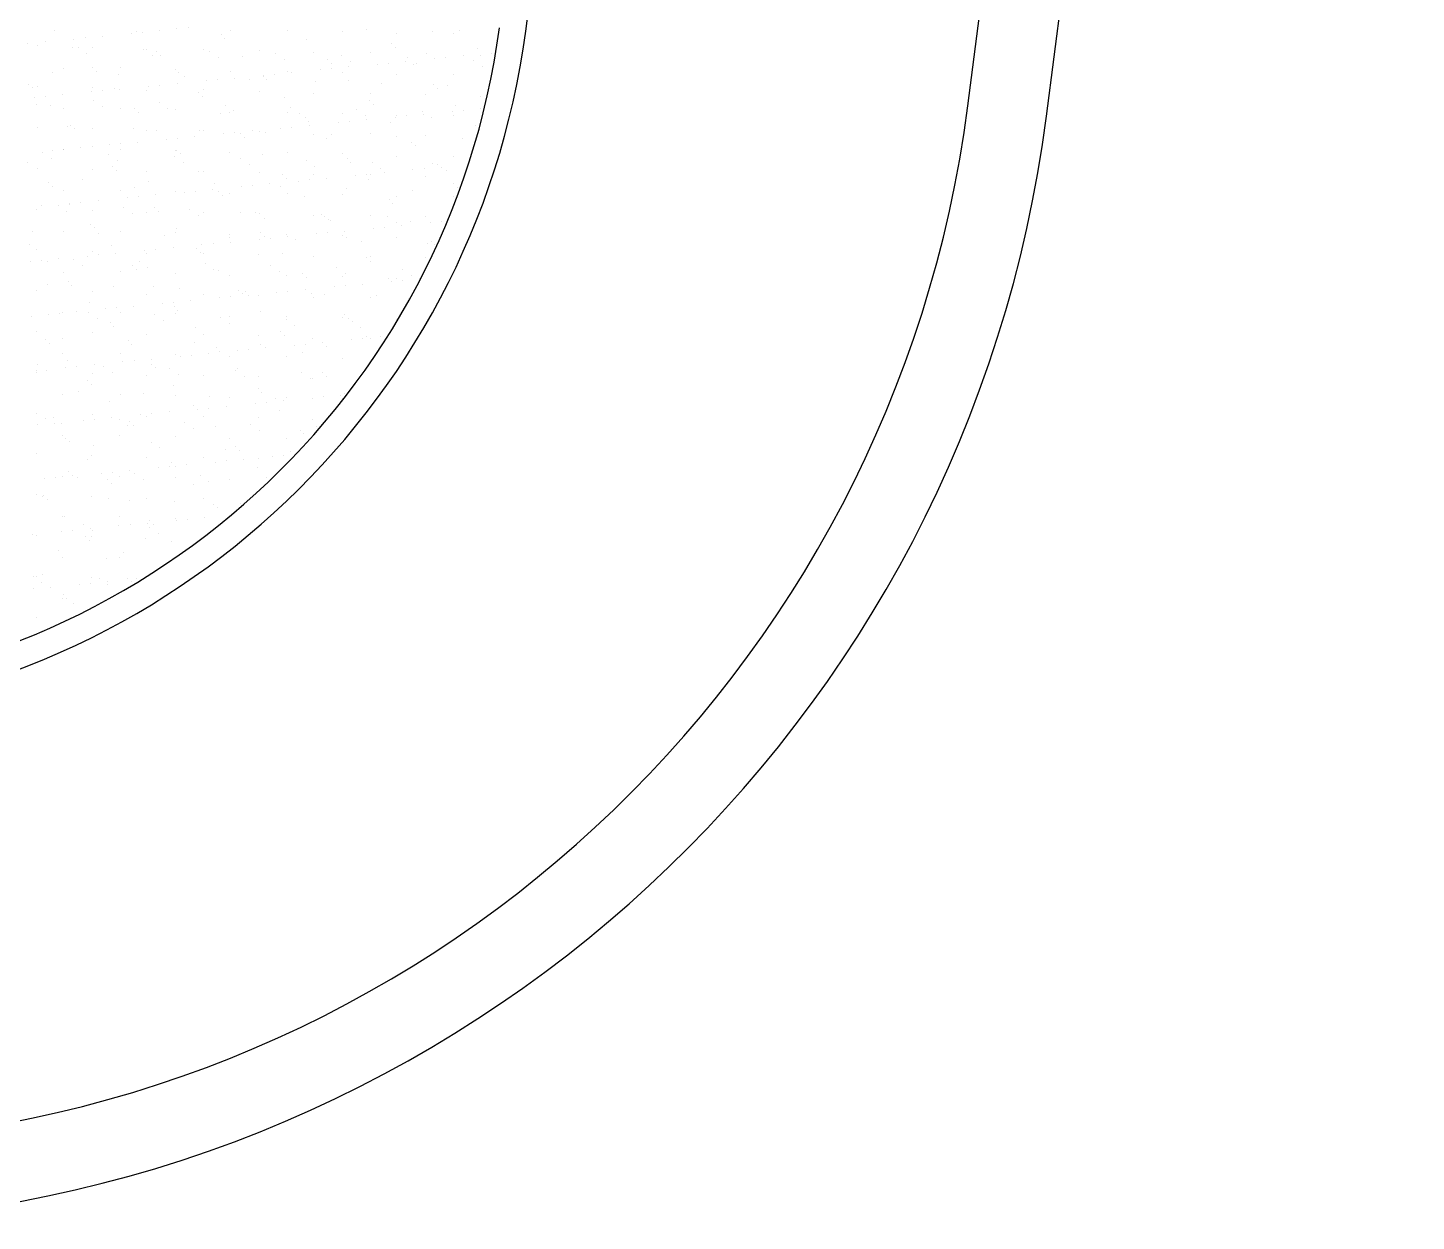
# Model space of a CAD drawing. Extents: x -28 to 149, y -33 to 76.
# Drawn here: x 120.72 to 125.96, y -1.33 to 3.18 of the extents above; entities that cross this region are included whole.
import ezdxf

# ---------------------------------------------------------------- set-up
doc = ezdxf.new("R2010")
doc.units = 0
doc.layers.add('arq-proyección edificios anexos', color=250, linetype='Continuous')

# ---------------------------------------------------------------- blocks, each defined once
blk = doc.blocks.new('Torre Sur')
for p, q in [((49.4846, 4.0743), (56.1311, 55.3639)), ((49.1871, 4.1128), (50.0146, 10.4986)), ((47.5157, 4.3948), (47.9046, 7.3144)), ((45.7344, 4.399), (45.7344, 4.399)), ((45.8079, 4.3655), (45.8079, 4.3655)), ((45.8497, 4.3696), (45.8497, 4.3696)), ((45.915, 4.3759), (45.915, 4.3759)), ((46.0241, 4.3865), (46.0241, 4.3865)), ((46.0446, 4.3948), (46.0446, 4.3948)), ((46.0659, 4.3905), (46.0659, 4.3905)), ((46.1312, 4.3968), (46.1312, 4.3968)), ((46.1938, 4.4058), (46.1938, 4.4058)), ((46.2403, 4.4074), (46.2403, 4.4074)), ((46.3644, 4.381), (46.3644, 4.381)), ((46.3787, 4.367), (46.3787, 4.367)), ((46.3983, 4.3978), (46.3983, 4.3978)), ((46.6145, 4.3982), (46.6145, 4.3982)), ((46.6888, 4.3628), (46.6888, 4.3628)), ((46.8239, 4.3937), (46.8239, 4.3937)), ((46.9137, 4.4007), (46.9137, 4.4007)), ((47.0284, 4.3857), (47.0284, 4.3857)), ((47.1627, 4.3926), (47.1627, 4.3926)), ((47.2446, 4.386), (47.2446, 4.386)), ((47.2657, 4.397), (47.2657, 4.397)), ((47.4117, 4.3845), (47.4117, 4.3845)), ((45.6335, 4.3486), (45.6335, 4.3486)), ((45.6693, 4.3393), (45.6693, 4.3393)), ((45.6988, 4.355), (45.6988, 4.355)), ((45.8018, 4.3329), (45.8018, 4.3329)), ((45.8237, 4.3347), (45.8237, 4.3347)), ((45.8566, 4.3121), (45.8566, 4.3121)), ((45.8786, 4.3348), (45.8786, 4.3348)), ((46.0727, 4.3267), (46.0727, 4.3267)), ((46.0831, 4.3268), (46.0831, 4.3268)), ((46.1216, 4.3191), (46.1216, 4.3191)), ((46.1359, 4.3051), (46.1359, 4.3051)), ((46.2993, 4.3272), (46.2993, 4.3272)), ((46.3217, 4.3186), (46.3217, 4.3186)), ((46.5087, 4.3227), (46.5087, 4.3227)), ((46.5707, 4.3105), (46.5707, 4.3105)), ((46.7132, 4.3146), (46.7132, 4.3146)), ((46.9294, 4.315), (46.9294, 4.315)), ((47.0086, 4.3491), (47.0086, 4.3491)), ((47.0229, 4.3351), (47.0229, 4.3351)), ((47.1388, 4.3105), (47.1388, 4.3105)), ((47.333, 4.3309), (47.333, 4.3309)), ((47.3881, 4.3123), (47.3881, 4.3123)), ((45.768, 4.2558), (45.768, 4.2558)), ((45.8789, 4.2572), (45.8789, 4.2572)), ((45.9842, 4.2561), (45.9842, 4.2561)), ((46.1056, 4.304), (46.1056, 4.304)), ((46.3546, 4.2959), (46.3546, 4.2959)), ((46.446, 4.3009), (46.446, 4.3009)), ((46.6036, 4.2878), (46.6036, 4.2878)), ((46.7659, 4.2872), (46.7659, 4.2872)), ((46.7801, 4.2732), (46.7801, 4.2732)), ((46.7814, 4.2535), (46.7814, 4.2535)), ((46.8197, 4.3024), (46.8197, 4.3024)), ((46.8467, 4.2598), (46.8467, 4.2598)), ((46.8526, 4.2797), (46.8526, 4.2797)), ((46.9558, 4.2704), (46.9558, 4.2704)), ((46.9976, 4.2745), (46.9976, 4.2745)), ((47.0629, 4.2808), (47.0629, 4.2808)), ((47.0687, 4.2943), (47.0687, 4.2943)), ((47.0903, 4.2689), (47.0903, 4.2689)), ((47.1016, 4.2716), (47.1016, 4.2716)), ((47.1719, 4.2913), (47.1719, 4.2913)), ((47.2137, 4.2954), (47.2137, 4.2954)), ((47.279, 4.3017), (47.279, 4.3017)), ((47.3177, 4.2862), (47.3177, 4.2862)), ((47.3433, 4.3025), (47.3433, 4.3025)), ((47.3506, 4.2635), (47.3506, 4.2635)), ((45.7264, 4.2387), (45.7264, 4.2387)), ((45.8931, 4.2432), (45.8931, 4.2432)), ((45.9754, 4.2306), (45.9754, 4.2306)), ((46.1935, 4.2516), (46.1935, 4.2516)), ((46.2033, 4.239), (46.2033, 4.239)), ((46.2244, 4.2225), (46.2244, 4.2225)), ((46.3072, 4.2076), (46.3072, 4.2076)), ((46.349, 4.2116), (46.349, 4.2116)), ((46.398, 4.2436), (46.398, 4.2436)), ((46.4143, 4.2179), (46.4143, 4.2179)), ((46.4734, 4.2144), (46.4734, 4.2144)), ((46.5231, 4.2252), (46.5231, 4.2252)), ((46.5234, 4.2285), (46.5234, 4.2285)), ((46.5374, 4.2112), (46.5374, 4.2112)), ((46.5652, 4.2326), (46.5652, 4.2326)), ((46.6143, 4.244), (46.6143, 4.244)), ((46.6305, 4.2389), (46.6305, 4.2389)), ((46.7224, 4.2063), (46.7224, 4.2063)), ((46.7396, 4.2495), (46.7396, 4.2495)), ((46.8236, 4.2395), (46.8236, 4.2395)), ((46.8475, 4.207), (46.8475, 4.207)), ((47.0281, 4.2315), (47.0281, 4.2315)), ((47.2443, 4.2318), (47.2443, 4.2318)), ((45.6361, 4.1953), (45.6361, 4.1953)), ((45.6504, 4.1813), (45.6504, 4.1813)), ((45.669, 4.1851), (45.669, 4.1851)), ((45.7004, 4.1488), (45.7004, 4.1488)), ((45.7657, 4.1551), (45.7657, 4.1551)), ((45.8748, 4.1657), (45.8748, 4.1657)), ((45.8784, 4.1806), (45.8784, 4.1806)), ((45.9166, 4.1697), (45.9166, 4.1697)), ((45.9605, 4.1771), (45.9605, 4.1771)), ((45.9819, 4.1761), (45.9819, 4.1761)), ((46.0829, 4.1726), (46.0829, 4.1726)), ((46.091, 4.1866), (46.091, 4.1866)), ((46.1328, 4.1907), (46.1328, 4.1907)), ((46.1981, 4.197), (46.1981, 4.197)), ((46.2803, 4.1633), (46.2803, 4.1633)), ((46.2946, 4.1493), (46.2946, 4.1493)), ((46.2991, 4.1729), (46.2991, 4.1729)), ((46.5085, 4.1684), (46.5085, 4.1684)), ((46.713, 4.1604), (46.713, 4.1604)), ((46.9292, 4.1608), (46.9292, 4.1608)), ((46.9714, 4.1982), (46.9714, 4.1982)), ((47.1385, 4.1563), (47.1385, 4.1563)), ((47.1673, 4.1933), (47.1673, 4.1933)), ((47.1816, 4.1793), (47.1816, 4.1793)), ((47.2204, 4.1901), (47.2204, 4.1901)), ((47.343, 4.1483), (47.343, 4.1483)), ((45.6586, 4.1447), (45.6586, 4.1447)), ((45.6653, 4.1178), (45.6653, 4.1178)), ((45.7178, 4.1151), (45.7178, 4.1151)), ((45.7677, 4.1015), (45.7677, 4.1015)), ((45.8814, 4.1323), (45.8814, 4.1323)), ((45.9143, 4.1097), (45.9143, 4.1097)), ((45.9839, 4.1019), (45.9839, 4.1019)), ((46.0376, 4.1014), (46.0376, 4.1014)), ((46.1304, 4.1242), (46.1304, 4.1242)), ((46.1633, 4.1016), (46.1633, 4.1016)), ((46.1933, 4.0974), (46.1933, 4.0974)), ((46.3794, 4.1161), (46.3794, 4.1161)), ((46.6047, 4.1451), (46.6047, 4.1451)), ((46.6284, 4.108), (46.6284, 4.108)), ((46.8774, 4.0999), (46.8774, 4.0999)), ((46.9246, 4.1314), (46.9246, 4.1314)), ((46.9389, 4.1174), (46.9389, 4.1174)), ((47.249, 4.1132), (47.249, 4.1132)), ((47.2807, 4.0956), (47.2807, 4.0956)), ((47.346, 4.1019), (47.346, 4.1019)), ((46.0519, 4.0874), (46.0519, 4.0874)), ((46.362, 4.0832), (46.362, 4.0832)), ((46.3978, 4.0894), (46.3978, 4.0894)), ((46.4123, 4.0935), (46.4123, 4.0935)), ((46.614, 4.0897), (46.614, 4.0897)), ((46.6613, 4.0854), (46.6613, 4.0854)), ((46.6818, 4.0695), (46.6818, 4.0695)), ((46.6961, 4.0554), (46.6961, 4.0554)), ((46.8065, 4.0496), (46.8065, 4.0496)), ((46.8234, 4.0852), (46.8234, 4.0852)), ((46.8483, 4.0537), (46.8483, 4.0537)), ((46.9103, 4.0773), (46.9103, 4.0773)), ((46.9136, 4.06), (46.9136, 4.06)), ((47.0062, 4.0512), (47.0062, 4.0512)), ((47.0227, 4.0706), (47.0227, 4.0706)), ((47.0279, 4.0772), (47.0279, 4.0772)), ((47.0645, 4.0746), (47.0645, 4.0746)), ((47.1264, 4.0918), (47.1264, 4.0918)), ((47.1298, 4.0809), (47.1298, 4.0809)), ((47.1593, 4.0692), (47.1593, 4.0692)), ((47.2389, 4.0915), (47.2389, 4.0915)), ((47.2441, 4.0776), (47.2441, 4.0776)), ((45.6688, 4.0309), (45.6688, 4.0309)), ((45.7841, 4.0363), (45.7841, 4.0363)), ((45.7948, 4.0395), (45.7948, 4.0395)), ((45.8091, 4.0255), (45.8091, 4.0255)), ((45.8781, 4.0264), (45.8781, 4.0264)), ((46.0331, 4.0282), (46.0331, 4.0282)), ((46.0826, 4.0184), (46.0826, 4.0184)), ((46.1192, 4.0213), (46.1192, 4.0213)), ((46.1997, 3.9908), (46.1997, 3.9908)), ((46.265, 3.9972), (46.265, 3.9972)), ((46.2821, 4.0201), (46.2821, 4.0201)), ((46.2988, 4.0187), (46.2988, 4.0187)), ((46.3741, 4.0077), (46.3741, 4.0077)), ((46.4159, 4.0118), (46.4159, 4.0118)), ((46.4391, 4.0075), (46.4391, 4.0075)), ((46.4533, 3.9935), (46.4533, 3.9935)), ((46.4812, 4.0181), (46.4812, 4.0181)), ((46.5082, 4.0142), (46.5082, 4.0142)), ((46.5311, 4.012), (46.5311, 4.012)), ((46.5903, 4.0287), (46.5903, 4.0287)), ((46.6321, 4.0327), (46.6321, 4.0327)), ((46.6974, 4.0391), (46.6974, 4.0391)), ((46.7127, 4.0062), (46.7127, 4.0062)), ((46.7635, 3.9893), (46.7635, 3.9893)), ((46.7801, 4.0039), (46.7801, 4.0039)), ((46.9289, 4.0066), (46.9289, 4.0066)), ((47.0291, 3.9958), (47.0291, 3.9958)), ((47.1383, 4.002), (47.1383, 4.002)), ((47.3261, 4.0375), (47.3261, 4.0375)), ((45.6901, 3.938), (45.6901, 3.938)), ((45.7256, 3.9449), (45.7256, 3.9449)), ((45.7674, 3.949), (45.7674, 3.949)), ((45.7675, 3.9473), (45.7675, 3.9473)), ((45.8327, 3.9553), (45.8327, 3.9553)), ((45.8765, 3.9594), (45.8765, 3.9594)), ((45.9418, 3.9659), (45.9418, 3.9659)), ((45.9836, 3.9699), (45.9836, 3.9699)), ((45.9837, 3.9477), (45.9837, 3.9477)), ((46.0489, 3.9762), (46.0489, 3.9762)), ((46.1579, 3.9868), (46.1579, 3.9868)), ((46.193, 3.9432), (46.193, 3.9432)), ((46.1963, 3.9456), (46.1963, 3.9456)), ((47.0833, 3.9756), (47.0833, 3.9756)), ((47.0976, 3.9616), (47.0976, 3.9616)), ((47.2781, 3.9877), (47.2781, 3.9877)), ((45.6337, 3.8974), (45.6337, 3.8974)), ((45.723, 3.9154), (45.723, 3.9154)), ((45.9391, 3.9299), (45.9391, 3.9299)), ((45.972, 3.9073), (45.972, 3.9073)), ((46.1881, 3.9218), (46.1881, 3.9218)), ((46.2106, 3.9316), (46.2106, 3.9316)), ((46.221, 3.8992), (46.221, 3.8992)), ((46.3975, 3.9352), (46.3975, 3.9352)), ((46.4371, 3.9137), (46.4371, 3.9137)), ((46.47, 3.8911), (46.47, 3.8911)), ((46.5207, 3.9274), (46.5207, 3.9274)), ((46.6137, 3.9355), (46.6137, 3.9355)), ((46.6861, 3.9056), (46.6861, 3.9056)), ((46.8231, 3.931), (46.8231, 3.931)), ((46.8405, 3.9137), (46.8405, 3.9137)), ((46.8548, 3.8997), (46.8548, 3.8997)), ((46.9351, 3.8975), (46.9351, 3.8975)), ((47.0276, 3.923), (47.0276, 3.923)), ((47.1649, 3.8954), (47.1649, 3.8954)), ((47.1841, 3.8894), (47.1841, 3.8894)), ((47.2438, 3.9234), (47.2438, 3.9234)), ((45.6685, 3.8766), (45.6685, 3.8766)), ((45.8418, 3.8339), (45.8418, 3.8339)), ((45.8779, 3.8721), (45.8779, 3.8721)), ((45.9535, 3.8837), (45.9535, 3.8837)), ((45.9678, 3.8697), (45.9678, 3.8697)), ((46.0824, 3.8641), (46.0824, 3.8641)), ((46.2779, 3.8655), (46.2779, 3.8655)), ((46.2986, 3.8645), (46.2986, 3.8645)), ((46.508, 3.86), (46.508, 3.86)), ((46.5978, 3.8517), (46.5978, 3.8517)), ((46.6121, 3.8377), (46.6121, 3.8377)), ((46.6991, 3.8329), (46.6991, 3.8329)), ((46.7124, 3.852), (46.7124, 3.852)), ((46.719, 3.883), (46.719, 3.883)), ((46.7644, 3.8392), (46.7644, 3.8392)), ((46.8734, 3.8498), (46.8734, 3.8498)), ((46.9153, 3.8538), (46.9153, 3.8538)), ((46.9222, 3.8335), (46.9222, 3.8335)), ((46.9287, 3.8523), (46.9287, 3.8523)), ((46.968, 3.8749), (46.968, 3.8749)), ((46.9805, 3.8602), (46.9805, 3.8602)), ((47.0896, 3.8707), (47.0896, 3.8707)), ((47.1314, 3.8748), (47.1314, 3.8748)), ((47.138, 3.8478), (47.138, 3.8478)), ((47.1967, 3.8811), (47.1967, 3.8811)), ((47.217, 3.8668), (47.217, 3.8668)), ((45.7108, 3.8218), (45.7108, 3.8218)), ((45.7251, 3.8078), (45.7251, 3.8078)), ((45.7672, 3.7931), (45.7672, 3.7931)), ((45.9834, 3.7935), (45.9834, 3.7935)), ((46.0352, 3.8036), (46.0352, 3.8036)), ((46.0908, 3.8258), (46.0908, 3.8258)), ((46.1928, 3.7889), (46.1928, 3.7889)), ((46.2249, 3.787), (46.2249, 3.787)), ((46.2667, 3.791), (46.2667, 3.791)), ((46.332, 3.7973), (46.332, 3.7973)), ((46.3398, 3.8177), (46.3398, 3.8177)), ((46.355, 3.7898), (46.355, 3.7898)), ((46.3973, 3.7809), (46.3973, 3.7809)), ((46.4411, 3.8079), (46.4411, 3.8079)), ((46.4829, 3.812), (46.4829, 3.812)), ((46.5482, 3.8183), (46.5482, 3.8183)), ((46.5888, 3.8096), (46.5888, 3.8096)), ((46.6135, 3.7813), (46.6135, 3.7813)), ((46.6573, 3.8288), (46.6573, 3.8288)), ((46.8378, 3.8015), (46.8378, 3.8015)), ((47.0868, 3.7934), (47.0868, 3.7934)), ((47.242, 3.8198), (47.242, 3.8198)), ((47.2563, 3.8058), (47.2563, 3.8058)), ((45.6834, 3.7345), (45.6834, 3.7345)), ((45.7478, 3.7356), (45.7478, 3.7356)), ((45.7924, 3.7416), (45.7924, 3.7416)), ((45.7925, 3.7451), (45.7925, 3.7451)), ((45.8343, 3.7491), (45.8343, 3.7491)), ((45.8996, 3.7554), (45.8996, 3.7554)), ((45.9968, 3.7275), (45.9968, 3.7275)), ((46.0087, 3.766), (46.0087, 3.766)), ((46.0505, 3.7701), (46.0505, 3.7701)), ((46.1123, 3.7279), (46.1123, 3.7279)), ((46.1158, 3.7764), (46.1158, 3.7764)), ((46.3693, 3.7758), (46.3693, 3.7758)), ((46.6794, 3.7716), (46.6794, 3.7716)), ((46.8229, 3.7768), (46.8229, 3.7768)), ((46.9993, 3.7579), (46.9993, 3.7579)), ((47.0135, 3.7439), (47.0135, 3.7439)), ((47.0274, 3.7688), (47.0274, 3.7688)), ((47.2436, 3.7691), (47.2436, 3.7691)), ((45.6682, 3.7224), (45.6682, 3.7224)), ((45.7807, 3.7129), (45.7807, 3.7129)), ((45.8776, 3.7179), (45.8776, 3.7179)), ((46.0297, 3.7048), (46.0297, 3.7048)), ((46.0821, 3.7099), (46.0821, 3.7099)), ((46.1265, 3.7139), (46.1265, 3.7139)), ((46.2458, 3.7194), (46.2458, 3.7194)), ((46.2787, 3.6967), (46.2787, 3.6967)), ((46.2983, 3.7103), (46.2983, 3.7103)), ((46.4367, 3.7097), (46.4367, 3.7097)), ((46.4948, 3.7113), (46.4948, 3.7113)), ((46.5077, 3.7057), (46.5077, 3.7057)), ((46.5277, 3.6886), (46.5277, 3.6886)), ((46.7122, 3.6977), (46.7122, 3.6977)), ((46.7438, 3.7032), (46.7438, 3.7032)), ((46.7565, 3.696), (46.7565, 3.696)), ((46.7708, 3.6819), (46.7708, 3.6819)), ((46.7767, 3.6805), (46.7767, 3.6805)), ((46.9284, 3.6981), (46.9284, 3.6981)), ((46.9928, 3.6951), (46.9928, 3.6951)), ((47.0809, 3.6777), (47.0809, 3.6777)), ((47.1378, 3.6936), (47.1378, 3.6936)), ((47.1984, 3.6749), (47.1984, 3.6749)), ((45.6505, 3.6395), (45.6505, 3.6395)), ((45.7669, 3.6389), (45.7669, 3.6389)), ((45.8695, 3.666), (45.8695, 3.666)), ((45.8838, 3.652), (45.8838, 3.652)), ((45.8995, 3.6314), (45.8995, 3.6314)), ((45.9832, 3.6392), (45.9832, 3.6392)), ((46.1485, 3.6233), (46.1485, 3.6233)), ((46.1925, 3.6347), (46.1925, 3.6347)), ((46.1939, 3.6478), (46.1939, 3.6478)), ((46.397, 3.6267), (46.397, 3.6267)), ((46.5137, 3.634), (46.5137, 3.634)), ((46.6132, 3.6271), (46.6132, 3.6271)), ((46.7242, 3.629), (46.7242, 3.629)), ((46.766, 3.6331), (46.766, 3.6331)), ((46.8226, 3.6225), (46.8226, 3.6225)), ((46.8313, 3.6394), (46.8313, 3.6394)), ((46.9404, 3.6499), (46.9404, 3.6499)), ((46.9822, 3.654), (46.9822, 3.654)), ((47.0257, 3.6724), (47.0257, 3.6724)), ((47.0475, 3.6603), (47.0475, 3.6603)), ((47.1566, 3.6709), (47.1566, 3.6709)), ((45.641, 3.5901), (45.641, 3.5901)), ((45.9511, 3.5859), (45.9511, 3.5859)), ((46.1174, 3.5702), (46.1174, 3.5702)), ((46.1827, 3.5766), (46.1827, 3.5766)), ((46.271, 3.5721), (46.271, 3.5721)), ((46.2918, 3.5871), (46.2918, 3.5871)), ((46.3336, 3.5912), (46.3336, 3.5912)), ((46.3975, 3.6152), (46.3975, 3.6152)), ((46.3989, 3.5975), (46.3989, 3.5975)), ((46.508, 3.6081), (46.508, 3.6081)), ((46.528, 3.62), (46.528, 3.62)), ((46.5498, 3.6121), (46.5498, 3.6121)), ((46.6151, 3.6184), (46.6151, 3.6184)), ((46.6465, 3.6071), (46.6465, 3.6071)), ((46.8381, 3.6158), (46.8381, 3.6158)), ((46.8955, 3.599), (46.8955, 3.599)), ((47.0271, 3.6145), (47.0271, 3.6145)), ((47.1445, 3.5909), (47.1445, 3.5909)), ((47.158, 3.6021), (47.158, 3.6021)), ((47.1722, 3.5881), (47.1722, 3.5881)), ((45.6433, 3.5243), (45.6433, 3.5243)), ((45.668, 3.5682), (45.668, 3.5682)), ((45.6851, 3.5283), (45.6851, 3.5283)), ((45.7084, 3.5239), (45.7084, 3.5239)), ((45.7504, 3.5347), (45.7504, 3.5347)), ((45.8054, 3.5331), (45.8054, 3.5331)), ((45.8594, 3.5452), (45.8594, 3.5452)), ((45.8774, 3.5637), (45.8774, 3.5637)), ((45.9013, 3.5493), (45.9013, 3.5493)), ((45.9665, 3.5556), (45.9665, 3.5556)), ((46.0544, 3.525), (46.0544, 3.525)), ((46.0756, 3.5662), (46.0756, 3.5662)), ((46.0819, 3.5557), (46.0819, 3.5557)), ((46.2853, 3.5581), (46.2853, 3.5581)), ((46.2981, 3.556), (46.2981, 3.556)), ((46.3034, 3.5169), (46.3034, 3.5169)), ((46.5074, 3.5515), (46.5074, 3.5515)), ((46.5954, 3.5539), (46.5954, 3.5539)), ((46.7119, 3.5435), (46.7119, 3.5435)), ((46.9152, 3.5402), (46.9152, 3.5402)), ((46.9281, 3.5439), (46.9281, 3.5439)), ((46.9295, 3.5262), (46.9295, 3.5262)), ((47.1375, 3.5394), (47.1375, 3.5394)), ((45.7667, 3.4846), (45.7667, 3.4846)), ((45.8384, 3.5105), (45.8384, 3.5105)), ((45.9829, 3.485), (45.9829, 3.485)), ((46.0282, 3.5102), (46.0282, 3.5102)), ((46.0425, 3.4962), (46.0425, 3.4962)), ((46.0874, 3.5024), (46.0874, 3.5024)), ((46.1923, 3.4805), (46.1923, 3.4805)), ((46.3364, 3.4943), (46.3364, 3.4943)), ((46.3526, 3.492), (46.3526, 3.492)), ((46.3968, 3.4725), (46.3968, 3.4725)), ((46.5524, 3.5088), (46.5524, 3.5088)), ((46.5854, 3.4862), (46.5854, 3.4862)), ((46.613, 3.4728), (46.613, 3.4728)), ((46.6725, 3.4782), (46.6725, 3.4782)), ((46.8014, 3.5007), (46.8014, 3.5007)), ((46.8224, 3.4683), (46.8224, 3.4683)), ((46.8344, 3.4781), (46.8344, 3.4781)), ((47.0504, 3.4926), (47.0504, 3.4926)), ((47.0834, 3.47), (47.0834, 3.47)), ((45.6677, 3.414), (45.6677, 3.414)), ((45.7081, 3.4371), (45.7081, 3.4371)), ((45.7855, 3.4483), (45.7855, 3.4483)), ((45.7997, 3.4343), (45.7997, 3.4343)), ((45.9571, 3.429), (45.9571, 3.429)), ((46.1099, 3.4301), (46.1099, 3.4301)), ((46.2061, 3.4209), (46.2061, 3.4209)), ((46.4297, 3.4163), (46.4297, 3.4163)), ((46.4551, 3.4128), (46.4551, 3.4128)), ((46.6168, 3.4123), (46.6168, 3.4123)), ((46.6821, 3.4186), (46.6821, 3.4186)), ((46.6867, 3.4642), (46.6867, 3.4642)), ((46.7911, 3.4292), (46.7911, 3.4292)), ((46.8329, 3.4332), (46.8329, 3.4332)), ((46.8982, 3.4395), (46.8982, 3.4395)), ((46.9969, 3.46), (46.9969, 3.46)), ((47.0073, 3.4501), (47.0073, 3.4501)), ((47.0268, 3.4603), (47.0268, 3.4603)), ((47.0491, 3.4542), (47.0491, 3.4542)), ((47.1144, 3.4605), (47.1144, 3.4605)), ((45.8671, 3.3681), (45.8671, 3.3681)), ((45.8771, 3.4094), (45.8771, 3.4094)), ((46.0816, 3.4014), (46.0816, 3.4014)), ((46.1426, 3.3663), (46.1426, 3.3663)), ((46.1844, 3.3704), (46.1844, 3.3704)), ((46.2497, 3.3767), (46.2497, 3.3767)), ((46.2978, 3.4018), (46.2978, 3.4018)), ((46.3588, 3.3873), (46.3588, 3.3873)), ((46.4006, 3.3913), (46.4006, 3.3913)), ((46.444, 3.4023), (46.444, 3.4023)), ((46.4659, 3.3977), (46.4659, 3.3977)), ((46.5072, 3.3973), (46.5072, 3.3973)), ((46.575, 3.4082), (46.575, 3.4082)), ((46.7041, 3.4047), (46.7041, 3.4047)), ((46.7117, 3.3893), (46.7117, 3.3893)), ((46.7541, 3.3981), (46.7541, 3.3981)), ((46.9279, 3.3896), (46.9279, 3.3896)), ((46.9531, 3.3966), (46.9531, 3.3966)), ((47.0739, 3.3844), (47.0739, 3.3844)), ((45.6471, 3.3162), (45.6471, 3.3162)), ((45.7102, 3.3245), (45.7102, 3.3245)), ((45.752, 3.3285), (45.752, 3.3285)), ((45.7664, 3.3304), (45.7664, 3.3304)), ((45.8173, 3.3348), (45.8173, 3.3348)), ((45.8631, 3.3307), (45.8631, 3.3307)), ((45.8961, 3.3081), (45.8961, 3.3081)), ((45.9264, 3.3454), (45.9264, 3.3454)), ((45.9682, 3.3495), (45.9682, 3.3495)), ((45.9826, 3.3308), (45.9826, 3.3308)), ((46.0335, 3.3558), (46.0335, 3.3558)), ((46.1121, 3.3226), (46.1121, 3.3226)), ((46.1869, 3.3544), (46.1869, 3.3544)), ((46.192, 3.3263), (46.192, 3.3263)), ((46.2012, 3.3404), (46.2012, 3.3404)), ((46.3611, 3.3145), (46.3611, 3.3145)), ((46.3965, 3.3182), (46.3965, 3.3182)), ((46.5113, 3.3362), (46.5113, 3.3362)), ((46.6127, 3.3186), (46.6127, 3.3186)), ((46.8221, 3.3141), (46.8221, 3.3141)), ((46.8312, 3.3225), (46.8312, 3.3225)), ((46.8454, 3.3084), (46.8454, 3.3084)), ((45.6675, 3.2597), (45.6675, 3.2597)), ((45.8769, 3.2552), (45.8769, 3.2552)), ((45.9442, 3.2925), (45.9442, 3.2925)), ((45.9585, 3.2785), (45.9585, 3.2785)), ((46.1451, 3.3), (46.1451, 3.3)), ((46.2686, 3.2743), (46.2686, 3.2743)), ((46.3941, 3.2919), (46.3941, 3.2919)), ((46.5884, 3.2605), (46.5884, 3.2605)), ((46.6101, 3.3064), (46.6101, 3.3064)), ((46.6431, 3.2838), (46.6431, 3.2838)), ((46.8591, 3.2983), (46.8591, 3.2983)), ((46.8921, 3.2757), (46.8921, 3.2757)), ((47.0266, 3.3061), (47.0266, 3.3061)), ((45.7014, 3.2306), (45.7014, 3.2306)), ((45.7157, 3.2166), (45.7157, 3.2166)), ((45.7658, 3.2347), (45.7658, 3.2347)), ((46.0148, 3.2266), (46.0148, 3.2266)), ((46.0258, 3.2124), (46.0258, 3.2124)), ((46.0813, 3.2472), (46.0813, 3.2472)), ((46.2638, 3.2185), (46.2638, 3.2185)), ((46.2976, 3.2476), (46.2976, 3.2476)), ((46.5069, 3.2431), (46.5069, 3.2431)), ((46.5128, 3.2104), (46.5128, 3.2104)), ((46.6027, 3.2465), (46.6027, 3.2465)), ((46.6419, 3.2084), (46.6419, 3.2084)), ((46.6837, 3.2124), (46.6837, 3.2124)), ((46.7114, 3.2351), (46.7114, 3.2351)), ((46.749, 3.2188), (46.749, 3.2188)), ((46.7618, 3.2023), (46.7618, 3.2023)), ((46.8581, 3.2293), (46.8581, 3.2293)), ((46.8999, 3.2334), (46.8999, 3.2334)), ((46.9128, 3.2423), (46.9128, 3.2423)), ((46.9276, 3.2354), (46.9276, 3.2354)), ((46.9652, 3.2397), (46.9652, 3.2397)), ((45.7662, 3.1762), (45.7662, 3.1762)), ((45.7831, 3.1504), (45.7831, 3.1504)), ((45.9824, 3.1765), (45.9824, 3.1765)), ((46.0351, 3.1496), (46.0351, 3.1496)), ((46.1004, 3.1559), (46.1004, 3.1559)), ((46.1918, 3.172), (46.1918, 3.172)), ((46.2095, 3.1665), (46.2095, 3.1665)), ((46.2513, 3.1706), (46.2513, 3.1706)), ((46.3166, 3.1769), (46.3166, 3.1769)), ((46.3457, 3.1986), (46.3457, 3.1986)), ((46.3599, 3.1846), (46.3599, 3.1846)), ((46.3963, 3.164), (46.3963, 3.164)), ((46.4257, 3.1874), (46.4257, 3.1874)), ((46.4675, 3.1915), (46.4675, 3.1915)), ((46.5328, 3.1978), (46.5328, 3.1978)), ((46.6125, 3.1644), (46.6125, 3.1644)), ((46.6701, 3.1804), (46.6701, 3.1804)), ((46.8218, 3.1599), (46.8218, 3.1599)), ((45.6672, 3.1055), (45.6672, 3.1055)), ((45.6681, 3.1141), (45.6681, 3.1141)), ((45.6718, 3.1364), (45.6718, 3.1364)), ((45.7048, 3.1137), (45.7048, 3.1137)), ((45.7771, 3.1246), (45.7771, 3.1246)), ((45.8189, 3.1287), (45.8189, 3.1287)), ((45.8766, 3.101), (45.8766, 3.101)), ((45.8842, 3.135), (45.8842, 3.135)), ((45.9208, 3.1283), (45.9208, 3.1283)), ((45.9538, 3.1056), (45.9538, 3.1056)), ((45.9933, 3.1456), (45.9933, 3.1456)), ((46.1029, 3.1367), (46.1029, 3.1367)), ((46.1172, 3.1227), (46.1172, 3.1227)), ((46.1698, 3.1202), (46.1698, 3.1202)), ((46.2028, 3.0975), (46.2028, 3.0975)), ((46.4188, 3.1121), (46.4188, 3.1121)), ((46.4273, 3.1185), (46.4273, 3.1185)), ((46.6678, 3.104), (46.6678, 3.104)), ((46.7471, 3.1047), (46.7471, 3.1047)), ((45.8601, 3.0748), (45.8601, 3.0748)), ((45.8744, 3.0608), (45.8744, 3.0608)), ((46.0811, 3.093), (46.0811, 3.093)), ((46.1845, 3.0566), (46.1845, 3.0566)), ((46.2973, 3.0933), (46.2973, 3.0933)), ((46.4518, 3.0894), (46.4518, 3.0894)), ((46.5067, 3.0888), (46.5067, 3.0888)), ((46.7008, 3.0813), (46.7008, 3.0813)), ((46.7112, 3.0808), (46.7112, 3.0808)), ((46.7614, 3.0907), (46.7614, 3.0907)), ((45.7659, 3.0219), (45.7659, 3.0219)), ((45.8235, 3.0322), (45.8235, 3.0322)), ((45.9418, 2.9946), (45.9418, 2.9946)), ((45.9821, 3.0223), (45.9821, 3.0223)), ((46.0725, 3.0241), (46.0725, 3.0241)), ((46.1915, 3.0178), (46.1915, 3.0178)), ((46.3215, 3.0161), (46.3215, 3.0161)), ((46.396, 3.0098), (46.396, 3.0098)), ((46.5044, 3.0428), (46.5044, 3.0428)), ((46.5186, 3.0288), (46.5186, 3.0288)), ((46.5705, 3.008), (46.5705, 3.008)), ((46.5997, 2.998), (46.5997, 2.998)), ((46.6122, 3.0102), (46.6122, 3.0102)), ((46.7088, 3.0086), (46.7088, 3.0086)), ((46.7506, 3.0126), (46.7506, 3.0126)), ((46.8159, 3.0189), (46.8159, 3.0189)), ((46.8195, 2.9999), (46.8195, 2.9999)), ((46.8216, 3.0056), (46.8216, 3.0056)), ((46.8288, 3.0246), (46.8288, 3.0246)), ((45.667, 2.9513), (45.667, 2.9513)), ((45.8763, 2.9468), (45.8763, 2.9468)), ((46.0603, 2.9457), (46.0603, 2.9457)), ((46.1021, 2.9498), (46.1021, 2.9498)), ((46.1674, 2.9561), (46.1674, 2.9561)), ((46.2616, 2.9809), (46.2616, 2.9809)), ((46.2759, 2.9669), (46.2759, 2.9669)), ((46.2765, 2.9667), (46.2765, 2.9667)), ((46.3183, 2.9707), (46.3183, 2.9707)), ((46.3836, 2.977), (46.3836, 2.977)), ((46.4926, 2.9876), (46.4926, 2.9876)), ((46.5344, 2.9917), (46.5344, 2.9917)), ((46.586, 2.9627), (46.586, 2.9627)), ((45.6697, 2.9079), (45.6697, 2.9079)), ((45.699, 2.9327), (45.699, 2.9327)), ((45.7295, 2.934), (45.7295, 2.934)), ((45.735, 2.9142), (45.735, 2.9142)), ((45.7625, 2.9113), (45.7625, 2.9113)), ((45.8441, 2.9248), (45.8441, 2.9248)), ((45.8859, 2.9288), (45.8859, 2.9288)), ((45.9512, 2.9352), (45.9512, 2.9352)), ((45.9785, 2.9259), (45.9785, 2.9259)), ((46.0115, 2.9032), (46.0115, 2.9032)), ((46.0189, 2.919), (46.0189, 2.919)), ((46.0331, 2.905), (46.0331, 2.905)), ((46.0808, 2.9388), (46.0808, 2.9388)), ((46.2275, 2.9178), (46.2275, 2.9178)), ((46.2605, 2.8951), (46.2605, 2.8951)), ((46.2971, 2.9391), (46.2971, 2.9391)), ((46.3433, 2.9008), (46.3433, 2.9008)), ((46.4765, 2.9097), (46.4765, 2.9097)), ((46.5064, 2.9346), (46.5064, 2.9346)), ((46.5095, 2.887), (46.5095, 2.887)), ((46.6631, 2.887), (46.6631, 2.887)), ((46.7109, 2.9266), (46.7109, 2.9266)), ((46.7255, 2.9016), (46.7255, 2.9016)), ((45.7657, 2.8677), (45.7657, 2.8677)), ((45.7761, 2.8571), (45.7761, 2.8571)), ((45.7904, 2.8431), (45.7904, 2.8431)), ((45.9819, 2.8681), (45.9819, 2.8681)), ((46.1005, 2.8389), (46.1005, 2.8389)), ((46.1913, 2.8636), (46.1913, 2.8636)), ((46.3958, 2.8556), (46.3958, 2.8556)), ((46.612, 2.8559), (46.612, 2.8559)), ((46.6774, 2.873), (46.6774, 2.873)), ((45.6667, 2.7971), (45.6667, 2.7971)), ((45.8761, 2.7925), (45.8761, 2.7925)), ((45.8812, 2.8298), (45.8812, 2.8298)), ((46.0806, 2.7845), (46.0806, 2.7845)), ((46.1302, 2.8217), (46.1302, 2.8217)), ((46.2968, 2.7849), (46.2968, 2.7849)), ((46.3792, 2.8136), (46.3792, 2.8136)), ((46.4203, 2.8251), (46.4203, 2.8251)), ((46.4346, 2.8111), (46.4346, 2.8111)), ((46.5596, 2.7878), (46.5596, 2.7878)), ((46.6014, 2.7918), (46.6014, 2.7918)), ((46.6282, 2.8055), (46.6282, 2.8055)), ((45.7872, 2.7315), (45.7872, 2.7315)), ((45.8577, 2.7769), (45.8577, 2.7769)), ((46.0181, 2.7353), (46.0181, 2.7353)), ((46.1272, 2.7459), (46.1272, 2.7459)), ((46.169, 2.7499), (46.169, 2.7499)), ((46.1776, 2.7632), (46.1776, 2.7632)), ((46.1918, 2.7492), (46.1918, 2.7492)), ((46.2343, 2.7563), (46.2343, 2.7563)), ((46.3434, 2.7668), (46.3434, 2.7668)), ((46.3852, 2.7709), (46.3852, 2.7709)), ((46.4505, 2.7772), (46.4505, 2.7772)), ((46.502, 2.745), (46.502, 2.745)), ((46.5062, 2.7804), (46.5062, 2.7804)), ((45.6948, 2.704), (45.6948, 2.704)), ((45.7366, 2.7081), (45.7366, 2.7081)), ((45.7654, 2.7135), (45.7654, 2.7135)), ((45.8019, 2.7144), (45.8019, 2.7144)), ((45.8202, 2.7089), (45.8202, 2.7089)), ((45.911, 2.7249), (45.911, 2.7249)), ((45.9348, 2.7013), (45.9348, 2.7013)), ((45.9491, 2.6873), (45.9491, 2.6873)), ((45.9528, 2.729), (45.9528, 2.729)), ((45.9816, 2.7139), (45.9816, 2.7139)), ((46.0362, 2.7234), (46.0362, 2.7234)), ((46.0692, 2.7008), (46.0692, 2.7008)), ((46.191, 2.7093), (46.191, 2.7093)), ((46.2592, 2.6831), (46.2592, 2.6831)), ((46.2852, 2.7153), (46.2852, 2.7153)), ((46.3182, 2.6927), (46.3182, 2.6927)), ((46.3955, 2.7013), (46.3955, 2.7013)), ((46.5342, 2.7072), (46.5342, 2.7072)), ((45.6665, 2.6428), (45.6665, 2.6428)), ((45.6899, 2.6355), (45.6899, 2.6355)), ((45.6921, 2.6394), (45.6921, 2.6394)), ((45.7063, 2.6254), (45.7063, 2.6254)), ((45.8758, 2.6383), (45.8758, 2.6383)), ((45.9389, 2.6274), (45.9389, 2.6274)), ((46.0803, 2.6303), (46.0803, 2.6303)), ((46.2965, 2.6307), (46.2965, 2.6307)), ((46.0165, 2.6211), (46.0165, 2.6211)), ((46.1879, 2.6193), (46.1879, 2.6193)), ((46.3363, 2.6074), (46.3363, 2.6074)), ((46.3506, 2.5934), (46.3506, 2.5934)), ((46.4369, 2.6112), (46.4369, 2.6112)), ((45.7652, 2.5593), (45.7652, 2.5593)), ((45.7737, 2.5592), (45.7737, 2.5592)), ((45.8449, 2.5291), (45.8449, 2.5291)), ((45.978, 2.5251), (45.978, 2.5251)), ((45.9814, 2.5596), (45.9814, 2.5596)), ((46.0198, 2.5292), (46.0198, 2.5292)), ((46.0851, 2.5355), (46.0851, 2.5355)), ((46.0935, 2.5455), (46.0935, 2.5455)), ((46.0939, 2.521), (46.0939, 2.521)), ((46.1078, 2.5315), (46.1078, 2.5315)), ((46.1908, 2.5551), (46.1908, 2.5551)), ((46.1941, 2.5461), (46.1941, 2.5461)), ((46.236, 2.5501), (46.236, 2.5501)), ((46.3012, 2.5564), (46.3012, 2.5564)), ((45.6527, 2.4936), (45.6527, 2.4936)), ((45.6662, 2.4886), (45.6662, 2.4886)), ((45.7618, 2.5042), (45.7618, 2.5042)), ((45.8036, 2.5082), (45.8036, 2.5082)), ((45.8508, 2.4836), (45.8508, 2.4836)), ((45.865, 2.4696), (45.865, 2.4696)), ((45.8689, 2.5145), (45.8689, 2.5145)), ((45.8756, 2.4841), (45.8756, 2.4841)), ((45.8779, 2.5065), (45.8779, 2.5065)), ((46.0801, 2.4761), (46.0801, 2.4761)), ((46.1269, 2.4984), (46.1269, 2.4984)), ((45.7476, 2.4331), (45.7476, 2.4331)), ((45.9966, 2.425), (45.9966, 2.425)), ((46.1752, 2.4654), (46.1752, 2.4654)), ((45.7649, 2.405), (45.7649, 2.405)), ((45.9324, 2.4034), (45.9324, 2.4034)), ((45.9811, 2.4054), (45.9811, 2.4054)), ((45.6536, 2.3348), (45.6536, 2.3348)), ((45.666, 2.3344), (45.666, 2.3344)), ((45.6866, 2.3121), (45.6866, 2.3121)), ((45.6897, 2.3415), (45.6897, 2.3415)), ((45.8753, 2.3298), (45.8753, 2.3298)), ((45.9026, 2.3267), (45.9026, 2.3267)), ((45.9358, 2.3147), (45.9358, 2.3147)), ((46.0095, 2.3278), (46.0095, 2.3278)), ((46.0238, 2.3138), (46.0238, 2.3138)), ((46.0449, 2.3253), (46.0449, 2.3253)), ((45.6543, 2.2874), (45.6543, 2.2874)), ((45.7196, 2.2938), (45.7196, 2.2938)), ((45.7667, 2.2659), (45.7667, 2.2659)), ((45.8287, 2.3043), (45.8287, 2.3043)), ((45.8705, 2.3084), (45.8705, 2.3084)), ((45.9356, 2.304), (45.9356, 2.304)), ((45.7647, 2.2508), (45.7647, 2.2508)), ((45.781, 2.2519), (45.781, 2.2519)), ((45.8053, 2.2306), (45.8053, 2.2306)), ((45.6657, 2.1801), (45.6657, 2.1801))]:
    blk.add_line(p, q)
for centre, radius, start, end in [((44.542, 4.7909), 2.9, 272.3383, 352.4126), ((44.542, 4.7909), 3, 272.3383, 352.4126), ((44.7244, 4.6911), 4.5, 272.8735, 352.6163), ((44.7244, 4.6911), 4.8, 272.8735, 352.6163)]:
    blk.add_arc(centre, radius, start, end)

msp = doc.modelspace()

# ---------------------------------------------------------------- block references
at = {"layer": 'arq-proyección edificios anexos', "lineweight": 0}
msp.add_blockref('Torre Sur', (75.0825, -1.2279), dxfattribs=at)

doc.saveas('drawing.dxf')
